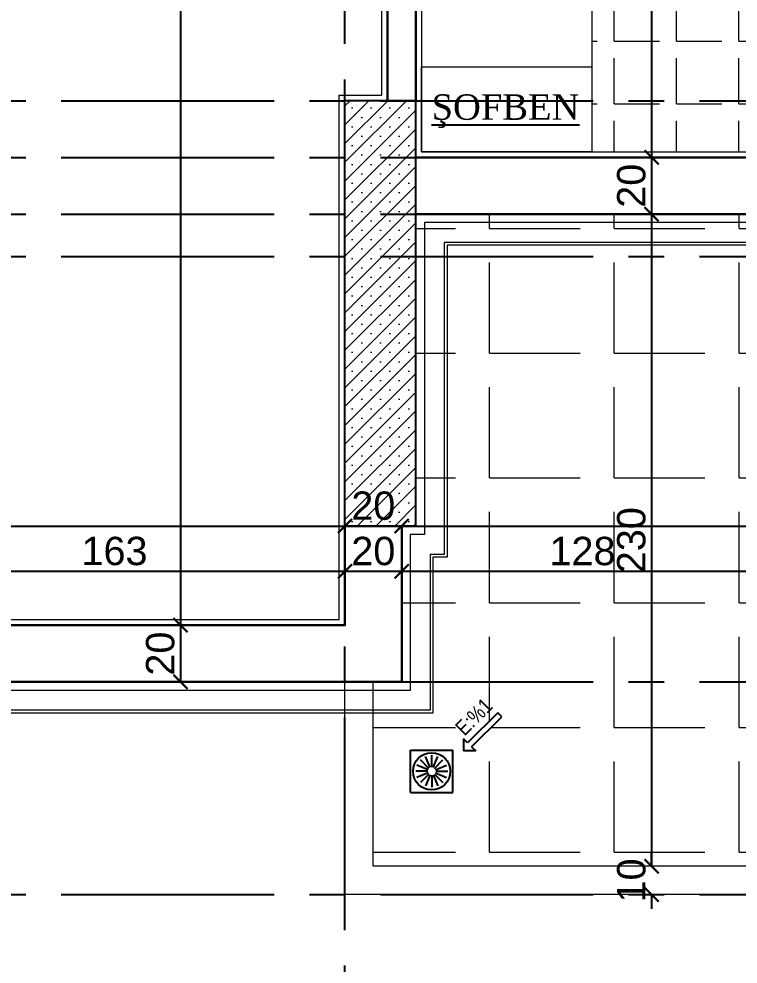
# Model space of a CAD drawing. Header units: millimetres. Extents: x 2778 to 13672, y 1832 to 5175.
# Drawn here: x 3561.6 to 3815.2, y 2465.7 to 2799.1 of the extents above; entities that cross this region are included whole.
import ezdxf

# ---------------------------------------------------------------- set-up
doc = ezdxf.new("R2010")
doc.units = ezdxf.units.MM
doc.linetypes.add('CENTER2', pattern=[112.5, 75, -12.5, 12.5, -12.5])
doc.linetypes.add('DASHDOT2', pattern=[12.7, 6.35, -3.175, 0, -3.175])
for name, color, linetype, lineweight in [('aks', 251, 'DASHDOT2', 35), ('duvar', 232, 'Continuous', 30), ('görünüş', 201, 'Continuous', 18), ('sıva dış', 30, 'Continuous', 9), ('sıva iç', 21, 'Continuous', 0), ('tefriş', 252, 'Continuous', 5), ('yalıtım', 107, 'Continuous', 0), ('z - tarama', 251, 'Continuous', 18), ('ÖLÇÜ İÇ', 7, 'Continuous', 9)]:
    doc.layers.add(name, color=color, linetype=linetype, lineweight=lineweight)
doc.layers.add('Panel', color=7, linetype='Continuous')
doc.layers.add('Yazi', color=7, linetype='Continuous')
doc.styles.get("Standard").update_dxf_attribs({"font": 'arial.ttf'})
doc.styles.add('swis', font='swissc.ttf', dxfattribs={"height": 10})
doc.styles.add('Times roman', font='times.ttf')
doc.dimstyles.new('zulay iç ölçü', dxfattribs={"dimtxt": 10, "dimasz": 5, "dimexe": 0.18, "dimexo": 0, "dimgap": 2, "dimtad": 3, "dimdec": 0, "dimzin": 0, "dimdsep": 46, "dimtxsty": 'Standard', "dimblk": 'ARCHTICK', "dimcen": 0.09, "dimse1": 1, "dimse2": 1, "dimadec": 0, "dimazin": 0, "dimtfac": 1, "dimtdec": 0, "dimtix": 1, "dimtofl": 0, "dimtmove": 0, "dimatfit": 3, "dimldrblk": 'ARCHTICK', "dimfxl": 1, "dimtolj": 1, "dimtzin": 0, "dimarcsym": 0})

# ---------------------------------------------------------------- blocks, each defined once
blk = doc.blocks.new('IDE242Entity370')
at = {"layer": 'Panel', "linetype": 'Continuous', "lineweight": 5}
h = blk.add_hatch(dxfattribs=at)
h.set_pattern_fill('SACNCR', color=163, scale=50, style=0)
h.set_pattern_definition([(45, (0, 0), (-3.314563, 3.314563), []), (45, (3.3146, 0), (-3.314563, 3.314563), [0, -4.6875])])
h.paths.add_polyline_path([(525, 130), (525, 280), (550, 280), (550, 130)])
blk = doc.blocks.new('IDE242Entity371')
at = {"layer": 'Panel', "color": 164, "linetype": 'Continuous', "lineweight": -3}
blk.add_lwpolyline([(550, 130), (525, 130)], dxfattribs=at)
blk = doc.blocks.new('IDE242Entity372')
at = {"layer": 'Panel', "color": 164, "linetype": 'Continuous', "lineweight": -3}
blk.add_lwpolyline([(550, 130), (550, 280)], dxfattribs=at)
blk = doc.blocks.new('IDE242Entity373')
at = {"layer": 'Panel', "color": 164, "linetype": 'Continuous', "lineweight": -3}
blk.add_lwpolyline([(550, 280), (525, 280)], dxfattribs=at)
blk = doc.blocks.new('IDE242Entity374')
at = {"layer": 'Panel', "color": 164, "linetype": 'Continuous', "lineweight": -3}
blk.add_lwpolyline([(525, 130), (525, 280)], dxfattribs=at)
blk = doc.blocks.new('eğim çizgisi')
at = {"layer": 'Yazi'}
for p, q in [((1343.11, 4120.2), (1332.51, 4109.59)), ((1333.92, 4108.18), (1344.53, 4118.78)), ((1344.53, 4118.78), (1343.11, 4120.2)), ((1331.09, 4111.01), (1331.09, 4106.76)), ((1332.51, 4109.59), (1331.09, 4111.01)), ((1312.34, 4092.04), (1312.34, 4107.04)), ((1312.34, 4107.04), (1327.34, 4107.04)), ((1327.34, 4092.04), (1327.34, 4107.04)), ((1333.92, 4108.18), (1335.34, 4106.76)), ((1319.31, 4100.84), (1317.69, 4104.74)), ((1319.84, 4100.95), (1319.84, 4105.17)), ((1320.38, 4100.84), (1322, 4104.74)), ((1335.34, 4106.76), (1331.09, 4106.76)), ((1318.54, 4100.08), (1314.65, 4101.7)), ((1318.85, 4100.54), (1315.87, 4103.52)), ((1320.84, 4100.54), (1323.82, 4103.52)), ((1321.14, 4100.08), (1325.04, 4101.7)), ((1318.44, 4099.54), (1314.22, 4099.54)), ((1318.54, 4099.01), (1314.65, 4097.39)), ((1318.85, 4098.55), (1315.87, 4095.57)), ((1319.31, 4098.24), (1317.69, 4094.35)), ((1319.84, 4098.14), (1319.84, 4093.92)), ((1320.38, 4098.24), (1322, 4094.35)), ((1320.84, 4098.55), (1323.82, 4095.57)), ((1321.14, 4099.01), (1325.04, 4097.39)), ((1321.25, 4099.54), (1325.47, 4099.54)), ((1312.34, 4092.04), (1327.34, 4092.04))]:
    blk.add_line(p, q, dxfattribs=at)
blk.add_circle((1319.84, 4099.54), 6.56, dxfattribs=at)
at = {"layer": 'Yazi', "style": 'swis'}
blk.add_text('E:%%%1', height=5.335, rotation=45, dxfattribs=at).set_placement((1331.42, 4111.73))
blk = doc.blocks.new('_ArchTick')
at = {"color": 0, "linetype": 'ByBlock', "const_width": 0.15}
blk.add_lwpolyline([(-0.5, -0.5), (0.5, 0.5)], dxfattribs=at)
blk = doc.blocks.new('*D1812')
at = {"layer": 'Defpoints', "color": 0, "transparency": 16777216}
for p in [(3676.58, 2604.25), (3514.08, 2585.23), (3676.58, 2585.23)]:
    blk.add_point(p, dxfattribs=at)
at = {"layer": 'ÖLÇÜ İÇ', "color": 0, "lineweight": -2, "transparency": 16777216}
blk.add_line((3514.08, 2604.25), (3676.58, 2604.25), dxfattribs=at)
at = {"layer": 'ÖLÇÜ İÇ', "color": 0, "lineweight": -2, "transparency": 16777216, "xscale": 5, "yscale": 5, "zscale": 5, "rotation": 180}
blk.add_blockref('_ArchTick', (3514.08, 2604.25), dxfattribs=at)
at = {"layer": 'ÖLÇÜ İÇ', "color": 0, "lineweight": -2, "transparency": 16777216, "xscale": 5, "yscale": 5, "zscale": 5}
blk.add_blockref('_ArchTick', (3676.58, 2604.25), dxfattribs=at)
at = {"layer": 'ÖLÇÜ İÇ', "color": 0, "transparency": 16777216, "insert": (3595.33, 2611.36), "char_height": 10, "attachment_point": 5}
blk.add_mtext('\\A1;163', dxfattribs=at)
blk = doc.blocks.new('*D1813')
at = {"layer": 'Defpoints', "color": 0, "transparency": 16777216}
for p in [(3696.58, 2604.25), (3676.58, 2585.23), (3696.58, 2586.39)]:
    blk.add_point(p, dxfattribs=at)
at = {"layer": 'ÖLÇÜ İÇ', "color": 0, "lineweight": -2, "transparency": 16777216}
blk.add_line((3676.58, 2604.25), (3696.58, 2604.25), dxfattribs=at)
at = {"layer": 'ÖLÇÜ İÇ', "color": 0, "lineweight": -2, "transparency": 16777216, "xscale": 5, "yscale": 5, "zscale": 5, "rotation": 180}
blk.add_blockref('_ArchTick', (3676.58, 2604.25), dxfattribs=at)
at = {"layer": 'ÖLÇÜ İÇ', "color": 0, "lineweight": -2, "transparency": 16777216, "xscale": 5, "yscale": 5, "zscale": 5}
blk.add_blockref('_ArchTick', (3696.58, 2604.25), dxfattribs=at)
at = {"layer": 'ÖLÇÜ İÇ', "color": 0, "transparency": 16777216, "insert": (3686.58, 2611.35), "char_height": 10, "attachment_point": 5}
blk.add_mtext('\\A1;20', dxfattribs=at)
blk = doc.blocks.new('*D1814')
at = {"layer": 'Defpoints', "color": 0, "transparency": 16777216}
for p in [(3824.08, 2730.23), (3824.08, 2604.25), (3696.58, 2586.39)]:
    blk.add_point(p, dxfattribs=at)
at = {"layer": 'ÖLÇÜ İÇ', "color": 0, "lineweight": -2, "transparency": 16777216}
blk.add_line((3696.58, 2604.25), (3824.08, 2604.25), dxfattribs=at)
at = {"layer": 'ÖLÇÜ İÇ', "color": 0, "lineweight": -2, "transparency": 16777216, "xscale": 5, "yscale": 5, "zscale": 5, "rotation": 180}
blk.add_blockref('_ArchTick', (3696.58, 2604.25), dxfattribs=at)
at = {"layer": 'ÖLÇÜ İÇ', "color": 0, "lineweight": -2, "transparency": 16777216, "xscale": 5, "yscale": 5, "zscale": 5}
blk.add_blockref('_ArchTick', (3824.08, 2604.25), dxfattribs=at)
at = {"layer": 'ÖLÇÜ İÇ', "color": 0, "transparency": 16777216, "insert": (3760.33, 2611.35), "char_height": 10, "attachment_point": 5}
blk.add_mtext('\\A1;128', dxfattribs=at)
blk = doc.blocks.new('*D1823')
at = {"layer": 'Defpoints', "color": 0, "transparency": 16777216}
for p in [(3171.58, 2620.23), (3676.58, 2620.23), (3676.58, 2620.23)]:
    blk.add_point(p, dxfattribs=at)
at = {"layer": 'ÖLÇÜ İÇ', "color": 0, "lineweight": -2, "transparency": 16777216}
blk.add_line((3171.58, 2620.23), (3676.58, 2620.23), dxfattribs=at)
at = {"layer": 'ÖLÇÜ İÇ', "color": 0, "lineweight": -2, "transparency": 16777216, "xscale": 5, "yscale": 5, "zscale": 5, "rotation": 180}
blk.add_blockref('_ArchTick', (3171.58, 2620.23), dxfattribs=at)
at = {"layer": 'ÖLÇÜ İÇ', "color": 0, "lineweight": -2, "transparency": 16777216, "xscale": 5, "yscale": 5, "zscale": 5}
blk.add_blockref('_ArchTick', (3676.58, 2620.23), dxfattribs=at)
at = {"layer": 'ÖLÇÜ İÇ', "color": 0, "transparency": 16777216, "insert": (3424.08, 2627.34), "char_height": 10, "attachment_point": 5}
blk.add_mtext('\\A1;505', dxfattribs=at)
blk = doc.blocks.new('*D1824')
at = {"layer": 'Defpoints', "color": 0, "transparency": 16777216}
for p in [(3676.58, 2620.23), (3696.58, 2620.23), (3696.58, 2620.23)]:
    blk.add_point(p, dxfattribs=at)
at = {"layer": 'ÖLÇÜ İÇ', "color": 0, "lineweight": -2, "transparency": 16777216}
blk.add_line((3676.58, 2620.23), (3696.58, 2620.23), dxfattribs=at)
at = {"layer": 'ÖLÇÜ İÇ', "color": 0, "lineweight": -2, "transparency": 16777216, "xscale": 5, "yscale": 5, "zscale": 5, "rotation": 180}
blk.add_blockref('_ArchTick', (3676.58, 2620.23), dxfattribs=at)
at = {"layer": 'ÖLÇÜ İÇ', "color": 0, "lineweight": -2, "transparency": 16777216, "xscale": 5, "yscale": 5, "zscale": 5}
blk.add_blockref('_ArchTick', (3696.58, 2620.23), dxfattribs=at)
at = {"layer": 'ÖLÇÜ İÇ', "color": 0, "transparency": 16777216, "insert": (3686.58, 2627.34), "char_height": 10, "attachment_point": 5}
blk.add_mtext('\\A1;20', dxfattribs=at)
blk = doc.blocks.new('*D1825')
at = {"layer": 'Defpoints', "color": 0, "transparency": 16777216}
for p in [(3696.58, 2620.23), (4131.58, 2620.23), (4131.58, 2620.23)]:
    blk.add_point(p, dxfattribs=at)
at = {"layer": 'ÖLÇÜ İÇ', "color": 0, "lineweight": -2, "transparency": 16777216}
blk.add_line((3696.58, 2620.23), (4131.58, 2620.23), dxfattribs=at)
at = {"layer": 'ÖLÇÜ İÇ', "color": 0, "lineweight": -2, "transparency": 16777216, "xscale": 5, "yscale": 5, "zscale": 5, "rotation": 180}
blk.add_blockref('_ArchTick', (3696.58, 2620.23), dxfattribs=at)
at = {"layer": 'ÖLÇÜ İÇ', "color": 0, "lineweight": -2, "transparency": 16777216, "xscale": 5, "yscale": 5, "zscale": 5}
blk.add_blockref('_ArchTick', (4131.58, 2620.23), dxfattribs=at)
at = {"layer": 'ÖLÇÜ İÇ', "color": 0, "transparency": 16777216, "insert": (3914.08, 2627.34), "char_height": 10, "attachment_point": 5}
blk.add_mtext('\\A1;435', dxfattribs=at)
blk = doc.blocks.new('*D1878')
at = {"layer": 'Defpoints', "color": 0, "transparency": 16777216}
for p in [(3784.69, 3155.23), (3784.69, 2750.23), (3784.69, 2750.23)]:
    blk.add_point(p, dxfattribs=at)
at = {"layer": 'ÖLÇÜ İÇ', "color": 0, "lineweight": -2, "transparency": 16777216}
blk.add_line((3784.69, 3155.23), (3784.69, 2750.23), dxfattribs=at)
at = {"layer": 'ÖLÇÜ İÇ', "color": 0, "lineweight": -2, "transparency": 16777216, "xscale": 5, "yscale": 5, "zscale": 5}
for p, rotation in [((3784.69, 3155.23), 90), ((3784.69, 2750.23), 270)]:
    blk.add_blockref('_ArchTick', p, dxfattribs=dict(at, rotation=rotation))
at = {"layer": 'ÖLÇÜ İÇ', "color": 0, "transparency": 16777216, "insert": (3777.58, 2952.73), "char_height": 10, "attachment_point": 5, "rotation": 90}
blk.add_mtext('\\A1;405', dxfattribs=at)
blk = doc.blocks.new('*D1879')
at = {"layer": 'Defpoints', "color": 0, "transparency": 16777216}
for p in [(3784.69, 2750.23), (3784.69, 2730.23), (3784.69, 2730.23)]:
    blk.add_point(p, dxfattribs=at)
at = {"layer": 'ÖLÇÜ İÇ', "color": 0, "lineweight": -2, "transparency": 16777216}
blk.add_line((3784.69, 2750.23), (3784.69, 2730.23), dxfattribs=at)
at = {"layer": 'ÖLÇÜ İÇ', "color": 0, "lineweight": -2, "transparency": 16777216, "xscale": 5, "yscale": 5, "zscale": 5}
for p, rotation in [((3784.69, 2750.23), 90), ((3784.69, 2730.23), 270)]:
    blk.add_blockref('_ArchTick', p, dxfattribs=dict(at, rotation=rotation))
at = {"layer": 'ÖLÇÜ İÇ', "color": 0, "transparency": 16777216, "insert": (3777.58, 2740.23), "char_height": 10, "attachment_point": 5, "rotation": 90}
blk.add_mtext('\\A1;20', dxfattribs=at)
blk = doc.blocks.new('*D1880')
at = {"layer": 'Defpoints', "color": 0, "transparency": 16777216}
for p in [(3784.69, 2730.23), (3784.69, 2500.23), (3784.69, 2500.23)]:
    blk.add_point(p, dxfattribs=at)
at = {"layer": 'ÖLÇÜ İÇ', "color": 0, "lineweight": -2, "transparency": 16777216}
blk.add_line((3784.69, 2730.23), (3784.69, 2500.23), dxfattribs=at)
at = {"layer": 'ÖLÇÜ İÇ', "color": 0, "lineweight": -2, "transparency": 16777216, "xscale": 5, "yscale": 5, "zscale": 5}
for p, rotation in [((3784.69, 2730.23), 90), ((3784.69, 2500.23), 270)]:
    blk.add_blockref('_ArchTick', p, dxfattribs=dict(at, rotation=rotation))
at = {"layer": 'ÖLÇÜ İÇ', "color": 0, "transparency": 16777216, "insert": (3777.58, 2615.23), "char_height": 10, "attachment_point": 5, "rotation": 90}
blk.add_mtext('\\A1;230', dxfattribs=at)
blk = doc.blocks.new('*D1881')
at = {"layer": 'Defpoints', "color": 0, "transparency": 16777216}
for p in [(3784.69, 2500.23), (3784.69, 2490.23), (3784.69, 2490.23)]:
    blk.add_point(p, dxfattribs=at)
at = {"layer": 'ÖLÇÜ İÇ', "color": 0, "lineweight": -2, "transparency": 16777216}
for p, q in [((3784.69, 2500.23), (3784.69, 2505.23)), ((3784.69, 2490.23), (3784.69, 2485.23))]:
    blk.add_line(p, q, dxfattribs=at)
at = {"layer": 'ÖLÇÜ İÇ', "color": 0, "lineweight": -2, "transparency": 16777216, "xscale": 5, "yscale": 5, "zscale": 5}
for p, rotation in [((3784.69, 2500.23), 270), ((3784.69, 2490.23), 90)]:
    blk.add_blockref('_ArchTick', p, dxfattribs=dict(at, rotation=rotation))
at = {"layer": 'ÖLÇÜ İÇ', "color": 0, "transparency": 16777216, "insert": (3777.58, 2495.23), "char_height": 10, "attachment_point": 5, "rotation": 90}
blk.add_mtext('\\A1;10', dxfattribs=at)
blk = doc.blocks.new('*D1887')
at = {"layer": 'Defpoints', "color": 0, "transparency": 16777216}
for p in [(3618.61, 3065.23), (3618.61, 2585.23), (3618.61, 2585.23)]:
    blk.add_point(p, dxfattribs=at)
at = {"layer": 'ÖLÇÜ İÇ', "color": 0, "lineweight": -2, "transparency": 16777216}
blk.add_line((3618.61, 3065.23), (3618.61, 2585.23), dxfattribs=at)
at = {"layer": 'ÖLÇÜ İÇ', "color": 0, "lineweight": -2, "transparency": 16777216, "xscale": 5, "yscale": 5, "zscale": 5}
for p, rotation in [((3618.61, 3065.23), 90), ((3618.61, 2585.23), 270)]:
    blk.add_blockref('_ArchTick', p, dxfattribs=dict(at, rotation=rotation))
at = {"layer": 'ÖLÇÜ İÇ', "color": 0, "transparency": 16777216, "insert": (3611.5, 2825.23), "char_height": 10, "attachment_point": 5, "rotation": 90}
blk.add_mtext('\\A1;480', dxfattribs=at)
blk = doc.blocks.new('*D1888')
at = {"layer": 'Defpoints', "color": 0, "transparency": 16777216}
for p in [(3618.61, 2585.23), (3618.61, 2565.23), (3618.61, 2565.23)]:
    blk.add_point(p, dxfattribs=at)
at = {"layer": 'ÖLÇÜ İÇ', "color": 0, "lineweight": -2, "transparency": 16777216}
blk.add_line((3618.61, 2585.23), (3618.61, 2565.23), dxfattribs=at)
at = {"layer": 'ÖLÇÜ İÇ', "color": 0, "lineweight": -2, "transparency": 16777216, "xscale": 5, "yscale": 5, "zscale": 5}
for p, rotation in [((3618.61, 2585.23), 90), ((3618.61, 2565.23), 270)]:
    blk.add_blockref('_ArchTick', p, dxfattribs=dict(at, rotation=rotation))
at = {"layer": 'ÖLÇÜ İÇ', "color": 0, "transparency": 16777216, "insert": (3611.5, 2575.23), "char_height": 10, "attachment_point": 5, "rotation": 90}
blk.add_mtext('\\A1;20', dxfattribs=at)

msp = doc.modelspace()

# ---------------------------------------------------------------- hatches: boundary and pattern name
at = {"layer": 'z - tarama'}
h = msp.add_hatch(dxfattribs=at)
h.set_pattern_fill('ANGLE', color=252, scale=80, style=0)
h.set_pattern_definition([(0, (-1057024.51, 409725.164), (0, 22), [16, -6]), (90, (-1057024.51, 409725.164), (-22, 1e-15), [16, -6])])
h.paths.add_polyline_path([(4001.58, 2770.23), (3763.58, 2770.23), (3763.58, 2752.23), (4001.58, 2752.23)])
h.paths.add_polyline_path([(4001.58, 2865.23), (3763.58, 2865.23), (3763.58, 2858.63), (3765.49, 2858.63, -0.414214), (3765.99, 2858.13), (3765.99, 2829.13, -0.414214), (3765.49, 2828.63), (3763.58, 2828.63), (3763.58, 2782.23), (3763.58, 2782.23), (3763.58, 2770.23), (4001.58, 2770.23)])
h.paths.add_polyline_path([(4106.58, 2865.23), (4001.58, 2865.23), (4001.58, 2770.23), (4106.58, 2770.23)])
h.paths.add_polyline_path([(4139.58, 2865.23), (4106.58, 2865.23), (4106.58, 2770.23), (4124.58, 2770.23), (4124.58, 2772.23), (4139.58, 2772.23)])
h.paths.add_polyline_path([(4106.58, 2770.23), (4001.58, 2770.23), (4001.58, 2752.23), (4106.58, 2752.23)])
h.paths.add_polyline_path([(4001.58, 2898.42), (3999.58, 2898.42), (3999.58, 2900.23), (3763.58, 2900.23), (3763.58, 2865.23), (4001.58, 2865.23)])
h.paths.add_polyline_path([(4106.58, 3071.02, -0.121467), (4071, 3091.18), (4070.98, 3091.15), (4069.28, 3092.85, -0.197654), (4043.47, 3152.49, -0.416778), (4043.22, 3152.23), (4038.47, 3152.23), (4038.47, 3153.23), (4001.58, 3153.23), (4001.58, 3093.23), (4001.58, 2968.42), (4014.58, 2968.41), (4016.05, 2998.48), (4053.11, 2998.48), (4054.58, 2968.41), (4079.58, 2968.41), (4081.05, 2998.48), (4106.58, 2998.47)])
h.paths.add_polyline_path([(4139.58, 3153.23), (4136.47, 3153.23), (4136.47, 3152.23), (4131.47, 3152.23), (4131.47, 3153.23), (4129.67, 3153.23), (4129.67, 3152.77, -1), (4129.67, 3151.57), (4129.67, 3151.11), (4130.3, 3150.48), (4129.67, 3149.84), (4129.67, 3067.83, -0.068537), (4106.58, 3071.02), (4106.58, 2998.47), (4118.11, 2998.47), (4119.58, 2968.41), (4139.58, 2968.41)])
h.paths.add_polyline_path([(3999.58, 2968.42), (4001.58, 2968.42), (4001.58, 3093.23), (3966.02, 3093.23), (3966.02, 3092.33), (3967.86, 3092.33), (3967.86, 3090.53), (3945.27, 3090.53), (3945.27, 3092.33), (3947.12, 3092.33), (3947.12, 3093.23), (3940.51, 3093.23), (3940.51, 3092.33), (3942.35, 3092.33), (3942.35, 3090.53), (3933.34, 3090.53), (3933.34, 3092.33), (3935.18, 3092.33), (3935.18, 3093.23), (3863.18, 3093.23, -0.414214), (3863.68, 3092.73), (3863.68, 3091.23, -0.414214), (3863.18, 3090.73), (3834.18, 3090.73, -0.414214), (3833.68, 3091.23), (3833.68, 3093.23), (3818.68, 3093.23), (3803.58, 3093.23), (3803.58, 3073.23), (3763.58, 3073.23), (3763.58, 3042.61), (3764.96, 3042.61), (3764.96, 3054.04), (3768.58, 3054.04), (3768.58, 3005.47), (3764.96, 3005.47), (3764.96, 3016.89), (3763.58, 3016.89), (3763.58, 2900.23), (3999.58, 2900.23)])
h.paths.add_polyline_path([(3962.5, 2918.13), (3854.27, 2918.13), (3854.27, 2984.55), (3962.5, 2984.55)], flags=16)
h.paths.add_polyline_path([(3853.3, 2963.48), (3914.1, 2963.48), (3914.1, 2977.29), (3853.3, 2977.29)], flags=24)
h.paths.add_polyline_path([(3855.76, 2946.81), (3889.15, 2946.81), (3889.15, 2955.62), (3855.76, 2955.62)], flags=8)
h.paths.add_polyline_path([(3855.02, 2935.53), (3933.13, 2935.53), (3933.13, 2947.13), (3855.02, 2947.13)], flags=8)
h.paths.add_polyline_path([(3855.36, 2919.1), (3950.97, 2919.1), (3950.97, 2930.72), (3855.36, 2930.72)], flags=8)
h.paths.add_polyline_path([(3855.36, 2927.3), (3944.81, 2927.3), (3944.81, 2938.92), (3855.36, 2938.92)], flags=8)
h.paths.add_polyline_path([(3925.09, 3099.5), (3993.3, 3099.5), (3993.3, 3111.07), (3925.09, 3111.07)], flags=9)
at = {"layer": 'z - tarama', "true_color": 0x000000}
h = msp.add_hatch(dxfattribs=at)
h.set_pattern_fill('ANGLE', color=18, scale=160, style=0)
h.set_pattern_definition([(0, (-1057024.51, 409725.164), (0, 44), [32, -12]), (90, (-1057024.51, 409725.164), (-44, 3e-15), [32, -12])])
h.paths.add_polyline_path([(4001.58, 2565.23), (3686.58, 2565.23), (3686.58, 2500.23), (4001.58, 2500.23)])
h.paths.add_polyline_path([(3731.86, 2552.97), (3721.25, 2542.36), (3722.66, 2540.95), (3718.42, 2540.95), (3718.42, 2545.19), (3719.84, 2543.78), (3730.44, 2554.38)], flags=16)
h.paths.add_polyline_path([(3714.67, 2526.23), (3699.67, 2526.23), (3699.67, 2541.23), (3714.67, 2541.23)], flags=16)
h.paths.add_polyline_path([(3700.61, 2533.73, -1), (3713.73, 2533.73, -1)], flags=0)
h.paths.add_polyline_path([(3833.57, 2620.23), (3696.58, 2620.23), (3696.58, 2565.23), (4001.58, 2565.23), (4001.58, 2620.23), (3952.2, 2620.23), (3952.2, 2568.14), (3833.57, 2568.14)])
h.paths.add_polyline_path([(4001.58, 2715.23), (3914.08, 2715.23), (3914.08, 2698.88, -0.414214), (3921.08, 2691.88, -1), (3907.08, 2691.88, -0.414214), (3914.08, 2698.88), (3914.08, 2715.23), (3701.58, 2715.23), (3701.58, 2620.23), (3833.57, 2620.23), (3833.57, 2653.51), (3952.2, 2653.51), (3952.2, 2620.23), (4001.58, 2620.23)])
h.paths.add_polyline_path([(3827.08, 2730.23), (3824.08, 2730.23), (3701.58, 2730.23), (3701.58, 2715.23), (3914.08, 2715.23), (3914.08, 2730.23)])
h.paths.add_polyline_path([(4106.58, 2730.23), (4001.58, 2730.23), (4001.58, 2715.23), (4106.58, 2715.23)])
h.paths.add_polyline_path([(4001.08, 2730.23), (3914.08, 2730.23), (3914.08, 2715.23), (4001.58, 2715.23), (4001.58, 2730.23)])
h.paths.add_polyline_path([(4106.58, 2715.23), (4001.58, 2715.23), (4001.58, 2620.23), (4106.58, 2620.23)])
h.paths.add_polyline_path([(4126.58, 2715.23), (4106.58, 2715.23), (4106.58, 2620.23), (4126.58, 2620.23)])
h.paths.add_polyline_path([(4126.58, 2730.23), (4106.58, 2730.23), (4106.58, 2715.23), (4126.58, 2715.23)])
h.paths.add_polyline_path([(4044.18, 2612.15), (4106.58, 2612.15), (4106.58, 2620.23), (4001.58, 2620.23), (4001.58, 2565.23), (4059.63, 2565.23, -0.155647)])
h.paths.add_polyline_path([(4106.58, 2533.87, -0.179292), (4059.63, 2565.23), (4001.58, 2565.23), (4001.58, 2500.23), (4106.58, 2500.23)])
h.paths.add_polyline_path([(4131.58, 2529.95), (4129.58, 2529.95), (4129.08, 2530.7, 1), (4128.58, 2530.7), (4128.58, 2525.95), (4128.83, 2525.95, -0.414214), (4128.58, 2526.2), (4128.58, 2530.95), (4129.58, 2530.95), (4129.58, 2531.75, -0.071418), (4106.58, 2533.87), (4106.58, 2500.23), (4131.58, 2500.23)])
h.paths.add_polyline_path([(3718.82, 2543.91), (3730.47, 2555.56), (3724.66, 2561.36), (3713.02, 2549.71)], flags=24)
h.paths.add_polyline_path([(3914.12, 2704.6), (3914.12, 2721.47), (3904.63, 2721.47), (3904.63, 2704.6)], flags=9)
h.paths.add_polyline_path([(3924.28, 2704.28), (3924.28, 2723.26), (3914.79, 2723.26), (3914.79, 2704.28)], flags=9)
h.paths.add_polyline_path([(3919.2, 2685.48), (3919.2, 2703.41), (3909.71, 2703.41), (3909.71, 2685.48)], flags=24)

# ---------------------------------------------------------------- linework, layer by layer
at = {"layer": 'aks', "color": 251, "linetype": 'CENTER2', "lineweight": -3}
for points in [[(3676.58, 2140.23), (3676.58, 5100.23)], [(2901.58, 2770.23), (8131.58, 2770.23)], [(2901.58, 2750.23), (8131.58, 2750.23)], [(2901.58, 2730.23), (8131.58, 2730.23)], [(2901.58, 2715.23), (8131.58, 2715.23)], [(2901.58, 2620.23), (8131.58, 2620.23)], [(2901.58, 2565.23), (8131.58, 2565.23)], [(2901.58, 2490.23), (8131.58, 2490.23)]]:
    msp.add_lwpolyline(points, dxfattribs=at)
at = {"layer": 'duvar', "lineweight": 30}
for p, q in [((3701.58, 3155.23), (3701.58, 2770.23)), ((3691.58, 3065.23), (3691.58, 2770.23)), ((3701.58, 2750.23), (4126.58, 2750.23)), ((3701.58, 2730.23), (4126.58, 2730.23))]:
    msp.add_line(p, q, dxfattribs=at)
for points in [[(3696.58, 2620.23), (3696.58, 2565.23), (3151.58, 2565.23), (3151.58, 2715.23)], [(3676.58, 2620.23), (3676.58, 2585.23), (3171.58, 2585.23), (3171.58, 2715.23)]]:
    msp.add_lwpolyline(points, dxfattribs=at)
at = {"layer": 'görünüş'}
for points in [[(4131.58, 2490.23), (3676.58, 2490.23), (3676.58, 2565.23)], [(4131.58, 2500.23), (3686.58, 2500.23), (3686.58, 2565.23)]]:
    msp.add_lwpolyline(points, dxfattribs=at)
at = {"layer": 'sıva dış'}
for p, q in [((4123.58, 2727.23), (3704.58, 2727.23)), ((3704.58, 2727.23), (3704.58, 2617.23)), ((3704.58, 2617.23), (3699.58, 2617.23)), ((3699.58, 2617.23), (3699.58, 2562.23)), ((3699.58, 2562.23), (3148.58, 2562.23))]:
    msp.add_line(p, q, dxfattribs=at)
at = {"layer": 'sıva iç'}
for points in [[(3703.58, 2752.23), (4124.58, 2752.23), (4124.58, 2772.23), (4139.58, 2772.23), (4139.58, 3153.23), (3743.58, 3153.23), (3743.58, 3133.23), (3703.58, 3133.23)], [(3173.58, 2587.23), (3674.58, 2587.23), (3674.58, 2772.23), (3689.58, 2772.23), (3689.58, 3063.23), (3568.58, 3063.23), (3568.58, 2953.23), (3173.58, 2953.23), (3173.58, 2867.23), (3178.58, 2867.23), (3178.58, 2713.23), (3173.58, 2713.23)], [(3703.58, 2782.23), (3763.58, 2782.23), (3763.58, 2752.23), (3703.58, 2752.23)]]:
    msp.add_lwpolyline(points, close=True, dxfattribs=at)
msp.add_lwpolyline([(4001.58, 3153.23), (4001.58, 3093.23), (3803.58, 3093.23), (3803.58, 3073.23), (3763.58, 3073.23), (3763.58, 2752.23)], dxfattribs=at)
at = {"layer": 'yalıtım'}
for p, q in [((4116.58, 2720.23), (3711.58, 2720.23)), ((3711.58, 2720.23), (3711.58, 2610.23)), ((4115.58, 2719.23), (3712.58, 2719.23)), ((3712.58, 2719.23), (3712.58, 2609.23)), ((3711.58, 2610.23), (3706.58, 2610.23)), ((3706.58, 2610.23), (3706.58, 2555.23)), ((3712.58, 2609.23), (3707.58, 2609.23)), ((3707.58, 2609.23), (3707.58, 2554.23)), ((3707.58, 2554.23), (3140.58, 2554.23)), ((3706.58, 2555.23), (3141.58, 2555.23))]:
    msp.add_line(p, q, dxfattribs=at)

# ---------------------------------------------------------------- block references
at = {"layer": 'Panel'}
for name in ['IDE242Entity370', 'IDE242Entity373', 'IDE242Entity374', 'IDE242Entity372', 'IDE242Entity371']:
    msp.add_blockref(name, (3151.58, 2490.23), dxfattribs=at)
at = {"layer": 'tefriş'}
msp.add_blockref('eğim çizgisi', (2387.33, -1565.81), dxfattribs=at)

# ---------------------------------------------------------------- texts
at = {"layer": 'Yazi', "style": 'Times roman'}
msp.add_text('%%UŞOFBEN', height=8.996, dxfattribs=at).set_placement((3707.13, 2763.49))

# ---------------------------------------------------------------- dimensions: what is measured, and where the dimension line sits
at = {"layer": 'ÖLÇÜ İÇ'}
for base, p1, p2, picture, middle in [((3784.69, 2750.23), (3784.69, 3155.23), (3784.69, 2750.23), '*D1878', (3777.58, 2952.73)), ((3618.61, 2585.23), (3618.61, 3065.23), (3618.61, 2585.23), '*D1887', (3611.5, 2825.23)), ((3784.69, 2730.23), (3784.69, 2750.23), (3784.69, 2730.23), '*D1879', (3777.58, 2740.23)), ((3784.69, 2500.23), (3784.69, 2730.23), (3784.69, 2500.23), '*D1880', (3777.58, 2615.23)), ((3618.61, 2565.23), (3618.61, 2585.23), (3618.61, 2565.23), '*D1888', (3611.5, 2575.23)), ((3784.69, 2490.23), (3784.69, 2500.23), (3784.69, 2490.23), '*D1881', (3777.58, 2495.23))]:
    dim = msp.add_linear_dim(base=base, p1=p1, p2=p2, angle=90, dimstyle='zulay iç ölçü', override={"dimtmove": 1}, dxfattribs=at)
    dim.commit()
    dim.dimension.update_dxf_attribs({"geometry": picture, "text_midpoint": middle})
for base, p1, p2, picture, middle in [((3824.07969031, 2604.24671028), (3696.57969031, 2586.39147664), (3824.07969031, 2730.23434904), '*D1814', (3760.32969031, 2611.35244016)), ((3676.58, 2620.23), (3171.58, 2620.23), (3676.58, 2620.23), '*D1823', (3424.08, 2627.34)), ((3696.58, 2620.23), (3676.58, 2620.23), (3696.58, 2620.23), '*D1824', (3686.58, 2627.34)), ((4131.58, 2620.23), (3696.58, 2620.23), (4131.58, 2620.23), '*D1825', (3914.08, 2627.34)), ((3676.57969031, 2604.24671028), (3514.07969031, 2585.23434904), (3676.57969031, 2585.23434904), '*D1812', (3595.32969031, 2611.3558508)), ((3696.58, 2604.25), (3676.58, 2585.23), (3696.58, 2586.39), '*D1813', (3686.58, 2611.35))]:
    dim = msp.add_linear_dim(base=base, p1=p1, p2=p2, dimstyle='zulay iç ölçü', override={"dimtmove": 1}, dxfattribs=at)
    dim.commit()
    dim.dimension.update_dxf_attribs({"geometry": picture, "text_midpoint": middle})

doc.saveas('drawing.dxf')
